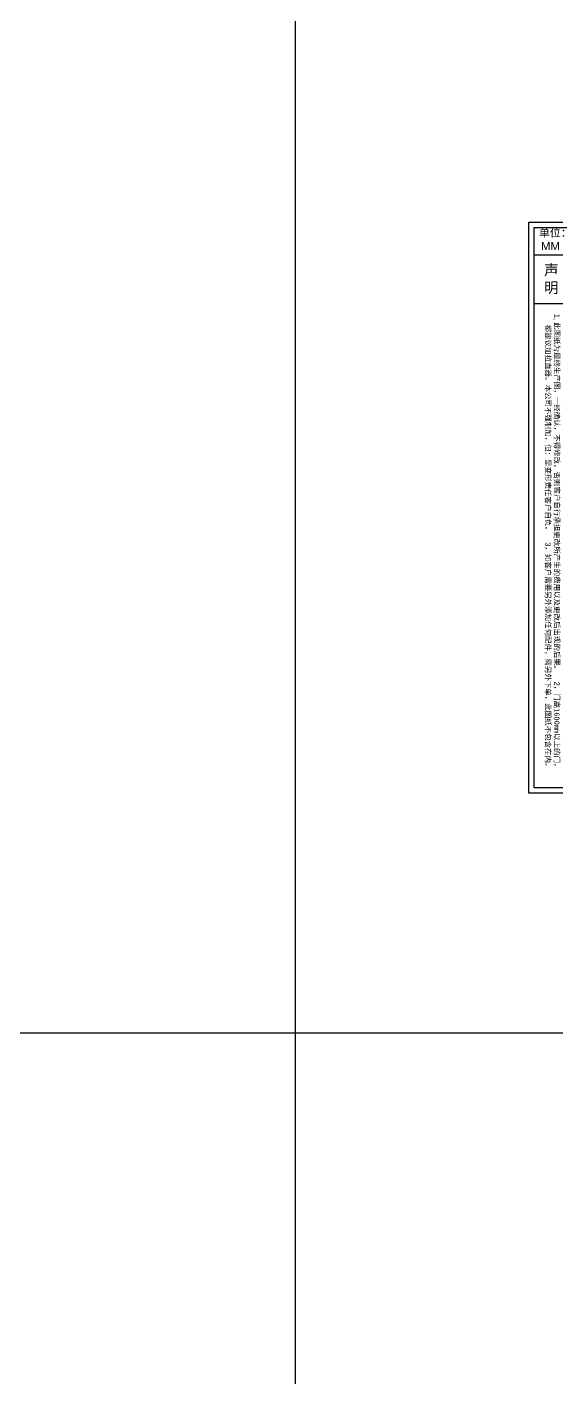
# Model space of a CAD drawing. Header units: millimetres. Extents: x 4862 to 20554, y 7569 to 11262.
# Drawn here: x 19412 to 19773, y 9416 to 10339 of the extents above; entities that cross this region are included whole.
import ezdxf

# ---------------------------------------------------------------- set-up
doc = ezdxf.new("R2010")
doc.units = ezdxf.units.MM
doc.layers.add('0 @ 1', color=7, linetype='Continuous')
doc.styles.get("Standard").update_dxf_attribs({"font": 'arial.ttf'})

# ---------------------------------------------------------------- blocks, each defined once
blk = doc.blocks.new('A$C398a0407')
at = {"color": 8}
for p, q in [((64, 6458), (443, 6458)), ((64, 5874), (443, 5874))]:
    blk.add_line(p, q, dxfattribs=at)
for points in [[(9632, 0), (0, 0), (0, 6848), (9632, 6848)], [(9568, 64), (64, 64), (64, 6784), (9568, 6784)]]:
    blk.add_lwpolyline(points, close=True)
at = {"color": 8, "insert": (369, 272), "char_height": 64, "width": 5497.15, "attachment_point": 3, "rotation": 270}
blk.add_mtext('1, {\\fSimSun|b0|i0|c134|p2;此图纸为最终生产图，一经确认，不得修改，否则客户自行承担更改所产生的费用以及更改后出现的后果。  }2{\\fSimSun|b0|i0|c134|p2;，门高1600mm以上的门，都建议加拉直器。本公司不强制加，但：是变形责任客户自负。  }3{\\fSimSun|b0|i0|c134|p2;，如客户需要另外添加任何配件，需另外下单，此图纸不包含在内。}', dxfattribs=at)
at = {"layer": '0 @ 1', "color": 8, "attachment_point": 1}
for s, insert, char_height, width in [('\\pi13.703;单位：\\P\\pi40.286;MM', (107, 6770), 96, 391.16), ('声明', (182, 6340), 127.5, 194.04)]:
    blk.add_mtext(s, dxfattribs=dict(at, insert=insert, char_height=char_height, width=width))

msp = doc.modelspace()

# ---------------------------------------------------------------- linework, layer by layer
for p, q in [((19595.344, 7569.359), (19595.344, 11261.691)), ((4862.317, 9651.376), (20477.138, 9651.376))]:
    msp.add_line(p, q)
at = {"color": 1}
msp.add_lwpolyline([(19754.896, 10205.226), (20303.654, 10205.226), (20303.654, 9815.078), (19754.896, 9815.078)], close=True, dxfattribs=at)

# ---------------------------------------------------------------- block references
at = {"xscale": 0.05697241813319785, "yscale": 0.05697241813319785, "zscale": 0.05697241813319785}
msp.add_blockref('A$C398a0407', (19754.896, 9815.078), dxfattribs=at)

doc.saveas('drawing.dxf')
